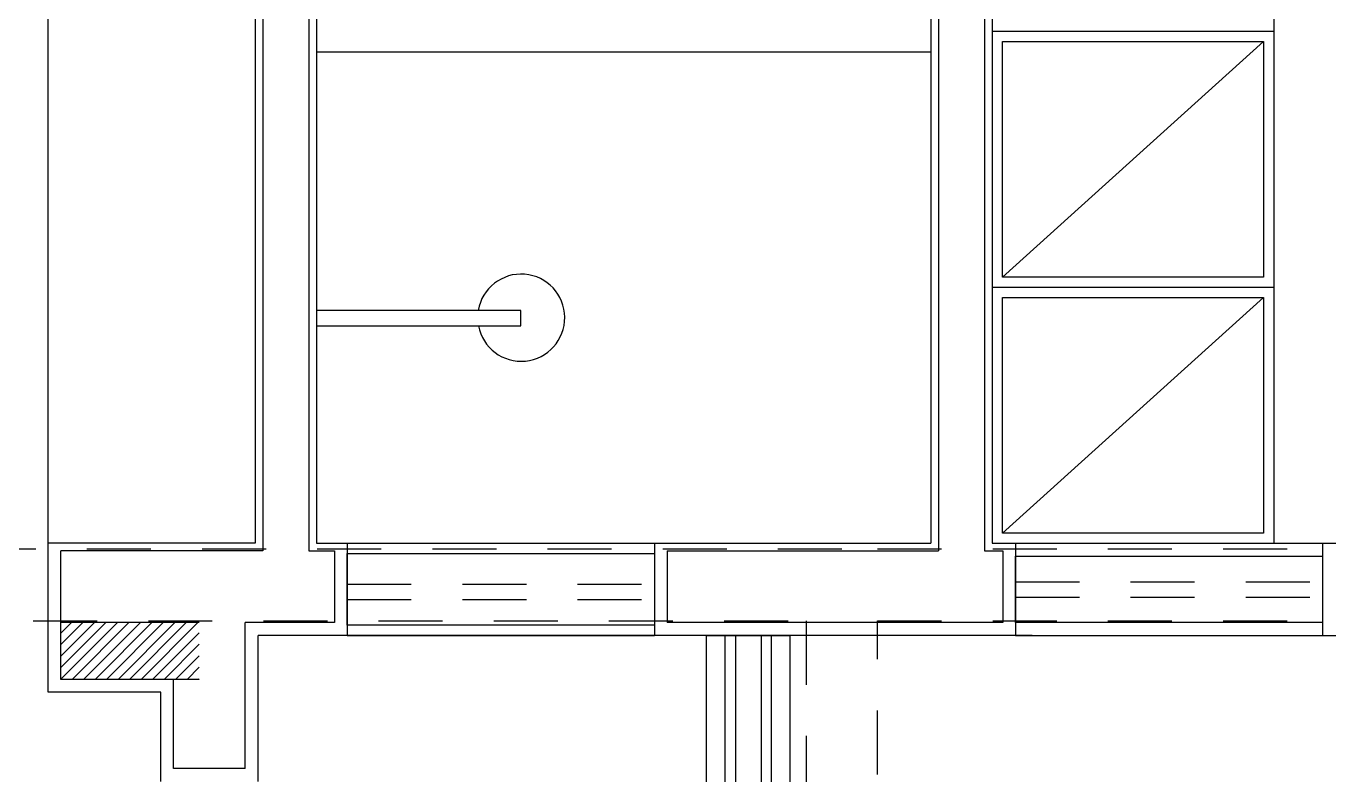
# Model space of a CAD drawing. Header units: millimetres. Extents: x 188.6 to 263.2, y 40.1 to 120.1.
# Drawn here: x 238.723 to 241.269, y 87.812 to 89.275 of the extents above; entities that cross this region are included whole.
import ezdxf

# ---------------------------------------------------------------- set-up
doc = ezdxf.new("R2010")
doc.units = ezdxf.units.MM
doc.linetypes.add('_XREF_APTOS 605 E 606_R01$0$XREF-TIPO$0$HIDDEN2', pattern=[0.1875, 0.125, -0.0625])
doc.linetypes.add('HIDDEN2', pattern=[0.1875, 0.125, -0.0625])
for name, color, linetype in [('ARQ', 8, 'Continuous'), ('ARQ-BASE', 8, 'Continuous'), ('ESTR-VIGAS', 11, 'HIDDEN2'), ('ESTRUTURA', 7, 'Continuous')]:
    doc.layers.add(name, color=color, linetype=linetype)

# ---------------------------------------------------------------- blocks, each defined once
blk = doc.blocks.new('COBERTURA_29-09-2016')
at = {"layer": 'ESTR-VIGAS'}
for points in [[(33.64, 1.875), (30.26, 1.875)], [(37.66, 1.875), (33.64, 1.875)], [(30.26, 1.735), (33.57, 1.735)], [(33.57, 1.735), (33.57, 0)], [(33.71, 1.735), (37.6602, 1.735)], [(33.71, -0.14), (33.71, 1.735)]]:
    blk.add_lwpolyline(points, dxfattribs=at)
blk = doc.blocks.new('_XREF_APTOS 605 E 606_R01$0$CHUVEIRO')
for p, q in [((216.39, 104.5199), (216.39, 104.9199)), ((216.39, 104.9199), (216.42, 104.9199)), ((216.42, 104.9199), (216.42, 104.5199))]:
    blk.add_line(p, q)
at = {"extrusion": (0, 0, -1)}
blk.add_ellipse((216.4058, 104.9204), major_axis=(-0.0851, 0), ratio=1, start_param=4.898771, end_param=10.827741, dxfattribs=at)
blk = doc.blocks.new('A$C0BE265FA')
at = {"layer": 'ARQ-BASE'}
h = blk.add_hatch(dxfattribs=at)
h.set_pattern_fill('ANSI31', color=256, scale=0.005)
h.set_pattern_definition([(45, (-2161.025485, -1496.791672), (-0.01122532015, 0.01122532015), [])])
h.paths.add_polyline_path([(27.47, 0.215), (27.74, 0.215), (27.74, 0.1041), (27.47, 0.1041)])
for p, q in [((27.445, 0.33), (27.445, 3.53)), ((27.8495, 3.53), (27.8495, 0.37)), ((27.8645, 3.515), (27.8645, 0.355)), ((27.9545, 3.425), (27.9545, 0.355)), ((27.9695, 3.4), (27.9695, 0.37)), ((29.2895, 2.71), (29.2895, 0.37)), ((29.1695, 2.68), (29.1695, 0.37)), ((29.1845, 2.655), (29.1845, 0.355)), ((29.2745, 2.655), (29.2745, 0.355)), ((29.8395, 2.37), (29.8395, 0.37)), ((29.2895, 1.37), (29.8395, 1.37)), ((29.8195, 1.35), (29.3095, 0.89)), ((27.9695, 1.33), (29.1695, 1.33)), ((29.2895, 0.87), (29.8395, 0.87)), ((29.8195, 0.85), (29.3095, 0.39)), ((27.445, 0.0791), (27.445, 0.37)), ((27.8495, 0.37), (27.445, 0.37)), ((27.9695, 0.37), (29.1695, 0.37)), ((28.0295, 0.37), (28.0295, 0.19)), ((28.6295, 0.37), (28.6295, 0.19)), ((29.2895, 0.37), (33.0051, 0.37)), ((29.335, 0.37), (29.335, 0.19)), ((29.935, 0.37), (29.935, 0.19)), ((27.47, 0.1041), (27.47, 0.355)), ((27.8645, 0.355), (27.47, 0.355)), ((27.9545, 0.355), (28.0045, 0.355)), ((28.0045, 0.355), (28.0045, 0.215)), ((28.6545, 0.355), (29.1845, 0.355)), ((28.6545, 0.355), (28.6545, 0.215)), ((29.2745, 0.355), (29.31, 0.355)), ((29.31, 0.355), (29.31, 0.215)), ((29.335, 0.32), (29.335, 0.19)), ((29.935, 0.32), (29.935, 0.19)), ((27.74, 0.215), (27.47, 0.215)), ((27.83, -0.07), (27.83, 0.215)), ((28.0045, 0.215), (27.83, 0.215)), ((29.31, 0.215), (28.6545, 0.215)), ((27.855, -0.095), (27.855, 0.19)), ((29.3676, 0.19), (27.855, 0.19)), ((28.0295, 0.19), (28.6295, 0.19)), ((28.7311, -1.4898), (28.7311, 0.19)), ((28.7311, 0.19), (28.8949, 0.19)), ((28.768, -1.4898), (28.768, 0.19)), ((28.768, 0.19), (28.858, 0.19)), ((28.7886, -1.4898), (28.7886, 0.19)), ((28.8386, -1.4898), (28.8386, 0.19)), ((28.858, -1.4898), (28.858, 0.19)), ((28.8949, -1.4898), (28.8949, 0.1895)), ((29.335, 0.19), (29.935, 0.19)), ((29.935, 0.19), (33.3449, 0.19)), ((27.74, 0.1041), (27.47, 0.1041)), ((27.69, -0.07), (27.69, 0.1041)), ((27.665, 0.0791), (27.445, 0.0791)), ((27.665, -0.095), (27.665, 0.0791)), ((27.83, -0.07), (27.69, -0.07))]:
    blk.add_line(p, q, dxfattribs=at)
at = {"layer": 'ARQ-BASE', "linetype": '_XREF_APTOS 605 E 606_R01$0$XREF-TIPO$0$HIDDEN2'}
for p, q in [((28.0295, 0.29), (28.6295, 0.29)), ((29.335, 0.295), (29.935, 0.295)), ((28.0295, 0.26), (28.6295, 0.26)), ((29.335, 0.265), (29.935, 0.265))]:
    blk.add_line(p, q, dxfattribs=at)
at = {"layer": 'ARQ-BASE'}
for points in [[(29.3095, 1.35), (29.8195, 1.35), (29.8195, 0.89), (29.3095, 0.89)], [(29.3095, 0.85), (29.8195, 0.85), (29.8195, 0.39), (29.3095, 0.39)], [(28.6295, 0.21), (28.0295, 0.21), (28.0295, 0.35), (28.6295, 0.35)], [(29.935, 0.215), (29.335, 0.215), (29.335, 0.345), (29.935, 0.345)]]:
    blk.add_lwpolyline(points, close=True, dxfattribs=at)
at = {"layer": 'ARQ-BASE', "xscale": -1, "rotation": 270}
blk.add_blockref('_XREF_APTOS 605 E 606_R01$0$CHUVEIRO', (-76.5512, -215.5952), dxfattribs=at)

msp = doc.modelspace()

# ---------------------------------------------------------------- block references
at = {"layer": 'ESTRUTURA'}
msp.add_blockref('COBERTURA_29-09-2016', (206.677, 86.3784), dxfattribs=at)

# ---------------------------------------------------------------- next in the draw order: block references
at = {"layer": 'ARQ'}
msp.add_blockref('A$C0BE265FA', (211.3213, 87.8947), dxfattribs=at)

doc.saveas('drawing.dxf')
